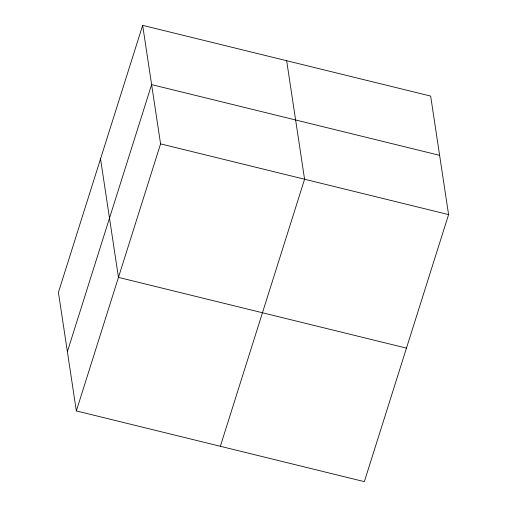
<?xml version="1.0" encoding="UTF-8"?>
<svg xmlns="http://www.w3.org/2000/svg" width="507" height="507" viewBox="0 0 507 507"><rect width="100%" height="100%" fill="white"/><g stroke="black" fill="none" stroke-linecap="round" stroke-linejoin="round"><path stroke-width="0.76" d="M142.657 25.35L58.413 292.4L76.342 410.917L364.343 481.65L448.587 214.6L430.658 96.083L142.657 25.35L160.58 143.868L76.342 410.917M67.38 351.655L151.618 84.612L439.62 155.345M220.342 446.28L304.58 179.237L286.658 60.72M160.58 143.868L448.587 214.6M406.462 348.125L118.461 277.392L100.538 158.875"/></g></svg>
